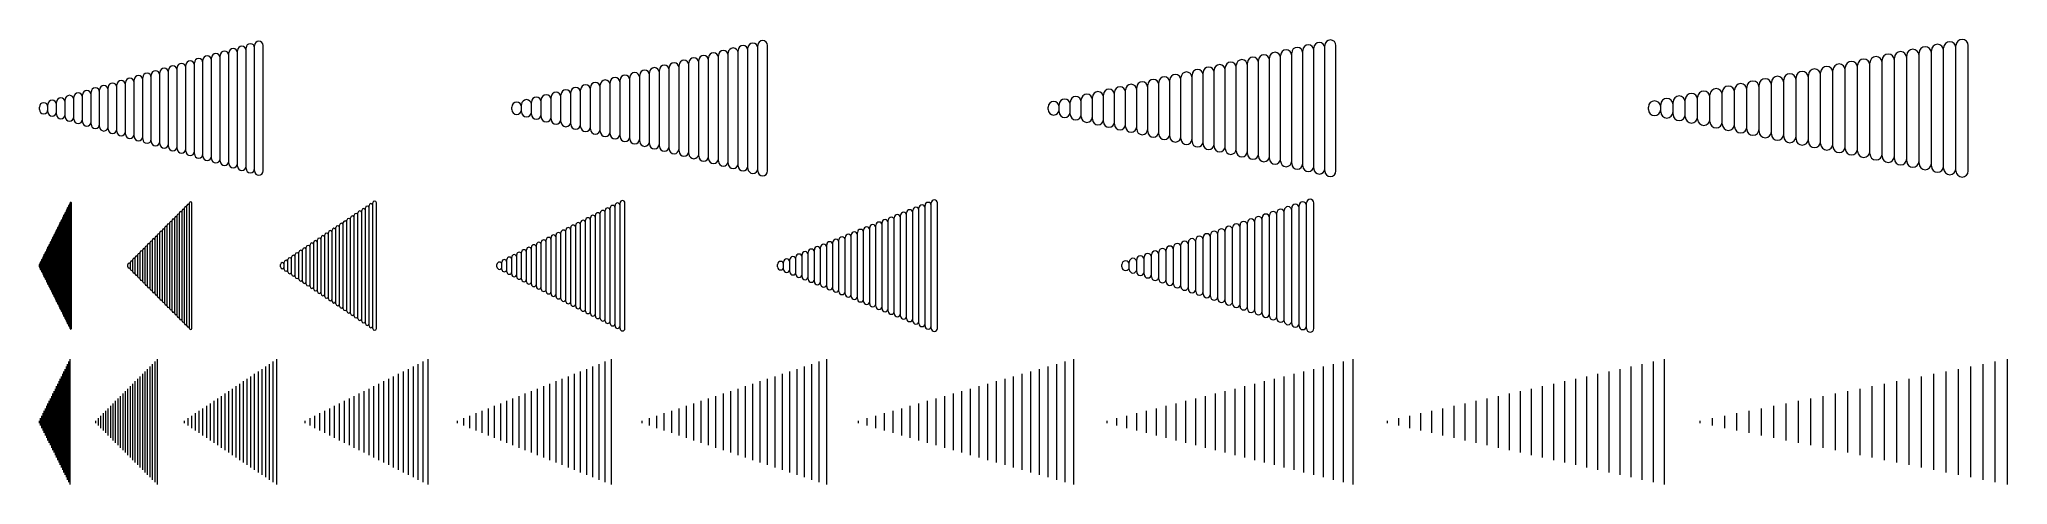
# Model space of a CAD drawing. Header units: metres. Extents: x 0 to 800, y 0 to 181.
import ezdxf

# ---------------------------------------------------------------- set-up
doc = ezdxf.new("R2010")
doc.units = ezdxf.units.M
doc.layers.add('TOP', color=1, linetype='Continuous', lineweight=0)

msp = doc.modelspace()

# ---------------------------------------------------------------- linework, layer by layer
at = {"layer": 'TOP'}
for p, q in [((80.5, 129.5), (80.5, 176.5)), ((84, 128.5), (84, 177.5)), ((84, 129.5), (84, 176.5)), ((87.5, 127.5), (87.5, 178.5)), ((87.5, 128.5), (87.5, 177.5)), ((91, 127.5), (91, 178.5)), ((284, 129.5), (284, 176.5)), ((288, 128.5), (288, 177.5)), ((288, 129.5), (288, 176.5)), ((292, 127.5), (292, 178.5)), ((292, 128.5), (292, 177.5)), ((296, 127.5), (296, 178.5)), ((513.5, 129.5), (513.5, 176.5)), ((518, 128.5), (518, 177.5)), ((518, 129.5), (518, 176.5)), ((522.5, 127.5), (522.5, 178.5)), ((522.5, 128.5), (522.5, 177.5)), ((527, 127.5), (527, 178.5)), ((769, 129.5), (769, 176.5)), ((774, 128.5), (774, 177.5)), ((774, 129.5), (774, 176.5)), ((779, 127.5), (779, 178.5)), ((779, 128.5), (779, 177.5)), ((784, 127.5), (784, 178.5)), ((52.5, 137.5), (52.5, 168.5)), ((56, 136.5), (56, 169.5)), ((56, 137.5), (56, 168.5)), ((59.5, 135.5), (59.5, 170.5)), ((59.5, 136.5), (59.5, 169.5)), ((63, 134.5), (63, 171.5)), ((63, 135.5), (63, 170.5)), ((66.5, 133.5), (66.5, 172.5)), ((66.5, 134.5), (66.5, 171.5)), ((70, 132.5), (70, 173.5)), ((70, 133.5), (70, 172.5)), ((73.5, 131.5), (73.5, 174.5)), ((73.5, 132.5), (73.5, 173.5)), ((77, 130.5), (77, 175.5)), ((77, 131.5), (77, 174.5)), ((80.5, 130.5), (80.5, 175.5)), ((252, 137.5), (252, 168.5)), ((256, 136.5), (256, 169.5)), ((256, 137.5), (256, 168.5)), ((260, 135.5), (260, 170.5)), ((260, 136.5), (260, 169.5)), ((264, 134.5), (264, 171.5)), ((264, 135.5), (264, 170.5)), ((268, 133.5), (268, 172.5)), ((268, 134.5), (268, 171.5)), ((272, 132.5), (272, 173.5)), ((272, 133.5), (272, 172.5)), ((276, 131.5), (276, 174.5)), ((276, 132.5), (276, 173.5)), ((280, 130.5), (280, 175.5)), ((280, 131.5), (280, 174.5)), ((284, 130.5), (284, 175.5)), ((477.5, 137.5), (477.5, 168.5)), ((482, 136.5), (482, 169.5)), ((482, 137.5), (482, 168.5)), ((486.5, 135.5), (486.5, 170.5)), ((486.5, 136.5), (486.5, 169.5)), ((491, 134.5), (491, 171.5)), ((491, 135.5), (491, 170.5)), ((495.5, 133.5), (495.5, 172.5)), ((495.5, 134.5), (495.5, 171.5)), ((500, 132.5), (500, 173.5)), ((500, 133.5), (500, 172.5)), ((504.5, 131.5), (504.5, 174.5)), ((504.5, 132.5), (504.5, 173.5)), ((509, 130.5), (509, 175.5)), ((509, 131.5), (509, 174.5)), ((513.5, 130.5), (513.5, 175.5)), ((729, 137.5), (729, 168.5)), ((734, 136.5), (734, 169.5)), ((734, 137.5), (734, 168.5)), ((739, 135.5), (739, 170.5)), ((739, 136.5), (739, 169.5)), ((744, 134.5), (744, 171.5)), ((744, 135.5), (744, 170.5)), ((749, 133.5), (749, 172.5)), ((749, 134.5), (749, 171.5)), ((754, 132.5), (754, 173.5)), ((754, 133.5), (754, 172.5)), ((759, 131.5), (759, 174.5)), ((759, 132.5), (759, 173.5)), ((764, 130.5), (764, 175.5)), ((764, 131.5), (764, 174.5)), ((769, 130.5), (769, 175.5)), ((24.5, 145.5), (24.5, 160.5)), ((28, 144.5), (28, 161.5)), ((28, 145.5), (28, 160.5)), ((31.5, 143.5), (31.5, 162.5)), ((31.5, 144.5), (31.5, 161.5)), ((35, 142.5), (35, 163.5)), ((35, 143.5), (35, 162.5)), ((38.5, 141.5), (38.5, 164.5)), ((38.5, 142.5), (38.5, 163.5)), ((42, 140.5), (42, 165.5)), ((42, 141.5), (42, 164.5)), ((45.5, 139.5), (45.5, 166.5)), ((45.5, 140.5), (45.5, 165.5)), ((49, 138.5), (49, 167.5)), ((49, 139.5), (49, 166.5)), ((52.5, 138.5), (52.5, 167.5)), ((220, 145.5), (220, 160.5)), ((224, 144.5), (224, 161.5)), ((224, 145.5), (224, 160.5)), ((228, 143.5), (228, 162.5)), ((228, 144.5), (228, 161.5)), ((232, 142.5), (232, 163.5)), ((232, 143.5), (232, 162.5)), ((236, 141.5), (236, 164.5)), ((236, 142.5), (236, 163.5)), ((240, 140.5), (240, 165.5)), ((240, 141.5), (240, 164.5)), ((244, 139.5), (244, 166.5)), ((244, 140.5), (244, 165.5)), ((248, 138.5), (248, 167.5)), ((248, 139.5), (248, 166.5)), ((252, 138.5), (252, 167.5)), ((441.5, 145.5), (441.5, 160.5)), ((446, 144.5), (446, 161.5)), ((446, 145.5), (446, 160.5)), ((450.5, 143.5), (450.5, 162.5)), ((450.5, 144.5), (450.5, 161.5)), ((455, 142.5), (455, 163.5)), ((455, 143.5), (455, 162.5)), ((459.5, 141.5), (459.5, 164.5)), ((459.5, 142.5), (459.5, 163.5)), ((464, 140.5), (464, 165.5)), ((464, 141.5), (464, 164.5)), ((468.5, 139.5), (468.5, 166.5)), ((468.5, 140.5), (468.5, 165.5)), ((473, 138.5), (473, 167.5)), ((473, 139.5), (473, 166.5)), ((477.5, 138.5), (477.5, 167.5)), ((689, 145.5), (689, 160.5)), ((694, 144.5), (694, 161.5)), ((694, 145.5), (694, 160.5)), ((699, 143.5), (699, 162.5)), ((699, 144.5), (699, 161.5)), ((704, 142.5), (704, 163.5)), ((704, 143.5), (704, 162.5)), ((709, 141.5), (709, 164.5)), ((709, 142.5), (709, 163.5)), ((714, 140.5), (714, 165.5)), ((714, 141.5), (714, 164.5)), ((719, 139.5), (719, 166.5)), ((719, 140.5), (719, 165.5)), ((724, 138.5), (724, 167.5)), ((724, 139.5), (724, 166.5)), ((729, 138.5), (729, 167.5)), ((0, 152.5), (0, 153.5)), ((3.5, 151.5), (3.5, 154.5)), ((3.5, 152.5), (3.5, 153.5)), ((7, 150.5), (7, 155.5)), ((7, 151.5), (7, 154.5)), ((10.5, 149.5), (10.5, 156.5)), ((10.5, 150.5), (10.5, 155.5)), ((14, 148.5), (14, 157.5)), ((14, 149.5), (14, 156.5)), ((17.5, 147.5), (17.5, 158.5)), ((17.5, 148.5), (17.5, 157.5)), ((21, 146.5), (21, 159.5)), ((21, 147.5), (21, 158.5)), ((24.5, 146.5), (24.5, 159.5)), ((192, 152.5), (192, 153.5)), ((196, 151.5), (196, 154.5)), ((196, 152.5), (196, 153.5)), ((200, 150.5), (200, 155.5)), ((200, 151.5), (200, 154.5)), ((204, 149.5), (204, 156.5)), ((204, 150.5), (204, 155.5)), ((208, 148.5), (208, 157.5)), ((208, 149.5), (208, 156.5)), ((212, 147.5), (212, 158.5)), ((212, 148.5), (212, 157.5)), ((216, 146.5), (216, 159.5)), ((216, 147.5), (216, 158.5)), ((220, 146.5), (220, 159.5)), ((410, 152.5), (410, 153.5)), ((414.5, 151.5), (414.5, 154.5)), ((414.5, 152.5), (414.5, 153.5)), ((419, 150.5), (419, 155.5)), ((419, 151.5), (419, 154.5)), ((423.5, 149.5), (423.5, 156.5)), ((423.5, 150.5), (423.5, 155.5)), ((428, 148.5), (428, 157.5)), ((428, 149.5), (428, 156.5)), ((432.5, 147.5), (432.5, 158.5)), ((432.5, 148.5), (432.5, 157.5)), ((437, 146.5), (437, 159.5)), ((437, 147.5), (437, 158.5)), ((441.5, 146.5), (441.5, 159.5)), ((654, 152.5), (654, 153.5)), ((659, 151.5), (659, 154.5)), ((659, 152.5), (659, 153.5)), ((664, 150.5), (664, 155.5)), ((664, 151.5), (664, 154.5)), ((669, 149.5), (669, 156.5)), ((669, 150.5), (669, 155.5)), ((674, 148.5), (674, 157.5)), ((674, 149.5), (674, 156.5)), ((679, 147.5), (679, 158.5)), ((679, 148.5), (679, 157.5)), ((684, 146.5), (684, 159.5)), ((684, 147.5), (684, 158.5)), ((689, 146.5), (689, 159.5)), ((11.5, 65.5), (11.5, 112.5)), ((12, 64.5), (12, 113.5)), ((12, 65.5), (12, 112.5)), ((12.5, 63.5), (12.5, 114.5)), ((12.5, 64.5), (12.5, 113.5)), ((13, 63.5), (13, 114.5)), ((59, 65.5), (59, 112.5)), ((60, 64.5), (60, 113.5)), ((60, 65.5), (60, 112.5)), ((61, 63.5), (61, 114.5)), ((61, 64.5), (61, 113.5)), ((62, 63.5), (62, 114.5)), ((132.5, 65.5), (132.5, 112.5)), ((134, 64.5), (134, 113.5)), ((134, 65.5), (134, 112.5)), ((135.5, 63.5), (135.5, 114.5)), ((135.5, 64.5), (135.5, 113.5)), ((137, 63.5), (137, 114.5)), ((232, 65.5), (232, 112.5)), ((234, 64.5), (234, 113.5)), ((234, 65.5), (234, 112.5)), ((236, 63.5), (236, 114.5)), ((236, 64.5), (236, 113.5)), ((238, 63.5), (238, 114.5)), ((357.5, 65.5), (357.5, 112.5)), ((360, 64.5), (360, 113.5)), ((360, 65.5), (360, 112.5)), ((362.5, 63.5), (362.5, 114.5)), ((362.5, 64.5), (362.5, 113.5)), ((365, 63.5), (365, 114.5)), ((509, 65.5), (509, 112.5)), ((512, 64.5), (512, 113.5)), ((512, 65.5), (512, 112.5)), ((515, 63.5), (515, 114.5)), ((515, 64.5), (515, 113.5)), ((518, 63.5), (518, 114.5)), ((7.5, 73.5), (7.5, 104.5)), ((8, 72.5), (8, 105.5)), ((8, 73.5), (8, 104.5)), ((8.5, 71.5), (8.5, 106.5)), ((8.5, 72.5), (8.5, 105.5)), ((9, 70.5), (9, 107.5)), ((9, 71.5), (9, 106.5)), ((9.5, 69.5), (9.5, 108.5)), ((9.5, 70.5), (9.5, 107.5)), ((10, 68.5), (10, 109.5)), ((10, 69.5), (10, 108.5)), ((10.5, 67.5), (10.5, 110.5)), ((10.5, 68.5), (10.5, 109.5)), ((11, 66.5), (11, 111.5)), ((11, 67.5), (11, 110.5)), ((11.5, 66.5), (11.5, 111.5)), ((51, 73.5), (51, 104.5)), ((52, 72.5), (52, 105.5)), ((52, 73.5), (52, 104.5)), ((53, 71.5), (53, 106.5)), ((53, 72.5), (53, 105.5)), ((54, 70.5), (54, 107.5)), ((54, 71.5), (54, 106.5)), ((55, 69.5), (55, 108.5)), ((55, 70.5), (55, 107.5)), ((56, 68.5), (56, 109.5)), ((56, 69.5), (56, 108.5)), ((57, 67.5), (57, 110.5)), ((57, 68.5), (57, 109.5)), ((58, 66.5), (58, 111.5)), ((58, 67.5), (58, 110.5)), ((59, 66.5), (59, 111.5)), ((120.5, 73.5), (120.5, 104.5)), ((122, 72.5), (122, 105.5)), ((122, 73.5), (122, 104.5)), ((123.5, 71.5), (123.5, 106.5)), ((123.5, 72.5), (123.5, 105.5)), ((125, 70.5), (125, 107.5)), ((125, 71.5), (125, 106.5)), ((126.5, 69.5), (126.5, 108.5)), ((126.5, 70.5), (126.5, 107.5)), ((128, 68.5), (128, 109.5)), ((128, 69.5), (128, 108.5)), ((129.5, 67.5), (129.5, 110.5)), ((129.5, 68.5), (129.5, 109.5)), ((131, 66.5), (131, 111.5)), ((131, 67.5), (131, 110.5)), ((132.5, 66.5), (132.5, 111.5)), ((216, 73.5), (216, 104.5)), ((218, 72.5), (218, 105.5)), ((218, 73.5), (218, 104.5)), ((220, 71.5), (220, 106.5)), ((220, 72.5), (220, 105.5)), ((222, 70.5), (222, 107.5)), ((222, 71.5), (222, 106.5)), ((224, 69.5), (224, 108.5)), ((224, 70.5), (224, 107.5)), ((226, 68.5), (226, 109.5)), ((226, 69.5), (226, 108.5)), ((228, 67.5), (228, 110.5)), ((228, 68.5), (228, 109.5)), ((230, 66.5), (230, 111.5)), ((230, 67.5), (230, 110.5)), ((232, 66.5), (232, 111.5)), ((337.5, 73.5), (337.5, 104.5)), ((340, 72.5), (340, 105.5)), ((340, 73.5), (340, 104.5)), ((342.5, 71.5), (342.5, 106.5)), ((342.5, 72.5), (342.5, 105.5)), ((345, 70.5), (345, 107.5)), ((345, 71.5), (345, 106.5)), ((347.5, 69.5), (347.5, 108.5)), ((347.5, 70.5), (347.5, 107.5)), ((350, 68.5), (350, 109.5)), ((350, 69.5), (350, 108.5)), ((352.5, 67.5), (352.5, 110.5)), ((352.5, 68.5), (352.5, 109.5)), ((355, 66.5), (355, 111.5)), ((355, 67.5), (355, 110.5)), ((357.5, 66.5), (357.5, 111.5)), ((485, 73.5), (485, 104.5)), ((488, 72.5), (488, 105.5)), ((488, 73.5), (488, 104.5)), ((491, 71.5), (491, 106.5)), ((491, 72.5), (491, 105.5)), ((494, 70.5), (494, 107.5)), ((494, 71.5), (494, 106.5)), ((497, 69.5), (497, 108.5)), ((497, 70.5), (497, 107.5)), ((500, 68.5), (500, 109.5)), ((500, 69.5), (500, 108.5)), ((503, 67.5), (503, 110.5)), ((503, 68.5), (503, 109.5)), ((506, 66.5), (506, 111.5)), ((506, 67.5), (506, 110.5)), ((509, 66.5), (509, 111.5)), ((3.5, 81.5), (3.5, 96.5)), ((4, 80.5), (4, 97.5)), ((4, 81.5), (4, 96.5)), ((4.5, 79.5), (4.5, 98.5)), ((4.5, 80.5), (4.5, 97.5)), ((5, 78.5), (5, 99.5)), ((5, 79.5), (5, 98.5)), ((5.5, 77.5), (5.5, 100.5)), ((5.5, 78.5), (5.5, 99.5)), ((6, 76.5), (6, 101.5)), ((6, 77.5), (6, 100.5)), ((6.5, 75.5), (6.5, 102.5)), ((6.5, 76.5), (6.5, 101.5)), ((7, 74.5), (7, 103.5)), ((7, 75.5), (7, 102.5)), ((7.5, 74.5), (7.5, 103.5)), ((43, 81.5), (43, 96.5)), ((44, 80.5), (44, 97.5)), ((44, 81.5), (44, 96.5)), ((45, 79.5), (45, 98.5)), ((45, 80.5), (45, 97.5)), ((46, 78.5), (46, 99.5)), ((46, 79.5), (46, 98.5)), ((47, 77.5), (47, 100.5)), ((47, 78.5), (47, 99.5)), ((48, 76.5), (48, 101.5)), ((48, 77.5), (48, 100.5)), ((49, 75.5), (49, 102.5)), ((49, 76.5), (49, 101.5)), ((50, 74.5), (50, 103.5)), ((50, 75.5), (50, 102.5)), ((51, 74.5), (51, 103.5)), ((108.5, 81.5), (108.5, 96.5)), ((110, 80.5), (110, 97.5)), ((110, 81.5), (110, 96.5)), ((111.5, 79.5), (111.5, 98.5)), ((111.5, 80.5), (111.5, 97.5)), ((113, 78.5), (113, 99.5)), ((113, 79.5), (113, 98.5)), ((114.5, 77.5), (114.5, 100.5)), ((114.5, 78.5), (114.5, 99.5)), ((116, 76.5), (116, 101.5)), ((116, 77.5), (116, 100.5)), ((117.5, 75.5), (117.5, 102.5)), ((117.5, 76.5), (117.5, 101.5)), ((119, 74.5), (119, 103.5)), ((119, 75.5), (119, 102.5)), ((120.5, 74.5), (120.5, 103.5)), ((200, 81.5), (200, 96.5)), ((202, 80.5), (202, 97.5)), ((202, 81.5), (202, 96.5)), ((204, 79.5), (204, 98.5)), ((204, 80.5), (204, 97.5)), ((206, 78.5), (206, 99.5)), ((206, 79.5), (206, 98.5)), ((208, 77.5), (208, 100.5)), ((208, 78.5), (208, 99.5)), ((210, 76.5), (210, 101.5)), ((210, 77.5), (210, 100.5)), ((212, 75.5), (212, 102.5)), ((212, 76.5), (212, 101.5)), ((214, 74.5), (214, 103.5)), ((214, 75.5), (214, 102.5)), ((216, 74.5), (216, 103.5)), ((317.5, 81.5), (317.5, 96.5)), ((320, 80.5), (320, 97.5)), ((320, 81.5), (320, 96.5)), ((322.5, 79.5), (322.5, 98.5)), ((322.5, 80.5), (322.5, 97.5)), ((325, 78.5), (325, 99.5)), ((325, 79.5), (325, 98.5)), ((327.5, 77.5), (327.5, 100.5)), ((327.5, 78.5), (327.5, 99.5)), ((330, 76.5), (330, 101.5)), ((330, 77.5), (330, 100.5)), ((332.5, 75.5), (332.5, 102.5)), ((332.5, 76.5), (332.5, 101.5)), ((335, 74.5), (335, 103.5)), ((335, 75.5), (335, 102.5)), ((337.5, 74.5), (337.5, 103.5)), ((461, 81.5), (461, 96.5)), ((464, 80.5), (464, 97.5)), ((464, 81.5), (464, 96.5)), ((467, 79.5), (467, 98.5)), ((467, 80.5), (467, 97.5)), ((470, 78.5), (470, 99.5)), ((470, 79.5), (470, 98.5)), ((473, 77.5), (473, 100.5)), ((473, 78.5), (473, 99.5)), ((476, 76.5), (476, 101.5)), ((476, 77.5), (476, 100.5)), ((479, 75.5), (479, 102.5)), ((479, 76.5), (479, 101.5)), ((482, 74.5), (482, 103.5)), ((482, 75.5), (482, 102.5)), ((485, 74.5), (485, 103.5)), ((0, 88.5), (0, 89.5)), ((0.5, 87.5), (0.5, 90.5)), ((0.5, 88.5), (0.5, 89.5)), ((1, 86.5), (1, 91.5)), ((1, 87.5), (1, 90.5)), ((1.5, 85.5), (1.5, 92.5)), ((1.5, 86.5), (1.5, 91.5)), ((2, 84.5), (2, 93.5)), ((2, 85.5), (2, 92.5)), ((2.5, 83.5), (2.5, 94.5)), ((2.5, 84.5), (2.5, 93.5)), ((3, 82.5), (3, 95.5)), ((3, 83.5), (3, 94.5)), ((3.5, 82.5), (3.5, 95.5)), ((36, 88.5), (36, 89.5)), ((37, 87.5), (37, 90.5)), ((37, 88.5), (37, 89.5)), ((38, 86.5), (38, 91.5)), ((38, 87.5), (38, 90.5)), ((39, 85.5), (39, 92.5)), ((39, 86.5), (39, 91.5)), ((40, 84.5), (40, 93.5)), ((40, 85.5), (40, 92.5)), ((41, 83.5), (41, 94.5)), ((41, 84.5), (41, 93.5)), ((42, 82.5), (42, 95.5)), ((42, 83.5), (42, 94.5)), ((43, 82.5), (43, 95.5)), ((98, 88.5), (98, 89.5)), ((99.5, 87.5), (99.5, 90.5)), ((99.5, 88.5), (99.5, 89.5)), ((101, 86.5), (101, 91.5)), ((101, 87.5), (101, 90.5)), ((102.5, 85.5), (102.5, 92.5)), ((102.5, 86.5), (102.5, 91.5)), ((104, 84.5), (104, 93.5)), ((104, 85.5), (104, 92.5)), ((105.5, 83.5), (105.5, 94.5)), ((105.5, 84.5), (105.5, 93.5)), ((107, 82.5), (107, 95.5)), ((107, 83.5), (107, 94.5)), ((108.5, 82.5), (108.5, 95.5)), ((186, 88.5), (186, 89.5)), ((188, 87.5), (188, 90.5)), ((188, 88.5), (188, 89.5)), ((190, 86.5), (190, 91.5)), ((190, 87.5), (190, 90.5)), ((192, 85.5), (192, 92.5)), ((192, 86.5), (192, 91.5)), ((194, 84.5), (194, 93.5)), ((194, 85.5), (194, 92.5)), ((196, 83.5), (196, 94.5)), ((196, 84.5), (196, 93.5)), ((198, 82.5), (198, 95.5)), ((198, 83.5), (198, 94.5)), ((200, 82.5), (200, 95.5)), ((300, 88.5), (300, 89.5)), ((302.5, 87.5), (302.5, 90.5)), ((302.5, 88.5), (302.5, 89.5)), ((305, 86.5), (305, 91.5)), ((305, 87.5), (305, 90.5)), ((307.5, 85.5), (307.5, 92.5)), ((307.5, 86.5), (307.5, 91.5)), ((310, 84.5), (310, 93.5)), ((310, 85.5), (310, 92.5)), ((312.5, 83.5), (312.5, 94.5)), ((312.5, 84.5), (312.5, 93.5)), ((315, 82.5), (315, 95.5)), ((315, 83.5), (315, 94.5)), ((317.5, 82.5), (317.5, 95.5)), ((440, 88.5), (440, 89.5)), ((443, 87.5), (443, 90.5)), ((443, 88.5), (443, 89.5)), ((446, 86.5), (446, 91.5)), ((446, 87.5), (446, 90.5)), ((449, 85.5), (449, 92.5)), ((449, 86.5), (449, 91.5)), ((452, 84.5), (452, 93.5)), ((452, 85.5), (452, 92.5)), ((455, 83.5), (455, 94.5)), ((455, 84.5), (455, 93.5)), ((458, 82.5), (458, 95.5)), ((458, 83.5), (458, 94.5)), ((461, 82.5), (461, 95.5)), ((11, 3), (11, 48)), ((11.5, 2), (11.5, 49)), ((12, 1), (12, 50)), ((12.5, 0), (12.5, 51)), ((45, 3), (45, 48)), ((46, 2), (46, 49)), ((47, 1), (47, 50)), ((48, 0), (48, 51)), ((92, 3), (92, 48)), ((93.5, 2), (93.5, 49)), ((95, 1), (95, 50)), ((96.5, 0), (96.5, 51)), ((152, 3), (152, 48)), ((154, 2), (154, 49)), ((156, 1), (156, 50)), ((158, 0), (158, 51)), ((225, 3), (225, 48)), ((227.5, 2), (227.5, 49)), ((230, 1), (230, 50)), ((232.5, 0), (232.5, 51)), ((311, 3), (311, 48)), ((314, 2), (314, 49)), ((317, 1), (317, 50)), ((320, 0), (320, 51)), ((410, 3), (410, 48)), ((413.5, 2), (413.5, 49)), ((417, 1), (417, 50)), ((420.5, 0), (420.5, 51)), ((522, 3), (522, 48)), ((526, 2), (526, 49)), ((530, 1), (530, 50)), ((534, 0), (534, 51)), ((647, 3), (647, 48)), ((651.5, 2), (651.5, 49)), ((656, 1), (656, 50)), ((660.5, 0), (660.5, 51)), ((785, 3), (785, 48)), ((790, 2), (790, 49)), ((795, 1), (795, 50)), ((800, 0), (800, 51)), ((7, 11), (7, 40)), ((7.5, 10), (7.5, 41)), ((8, 9), (8, 42)), ((8.5, 8), (8.5, 43)), ((9, 7), (9, 44)), ((9.5, 6), (9.5, 45)), ((10, 5), (10, 46)), ((10.5, 4), (10.5, 47)), ((37, 11), (37, 40)), ((38, 10), (38, 41)), ((39, 9), (39, 42)), ((40, 8), (40, 43)), ((41, 7), (41, 44)), ((42, 6), (42, 45)), ((43, 5), (43, 46)), ((44, 4), (44, 47)), ((80, 11), (80, 40)), ((81.5, 10), (81.5, 41)), ((83, 9), (83, 42)), ((84.5, 8), (84.5, 43)), ((86, 7), (86, 44)), ((87.5, 6), (87.5, 45)), ((89, 5), (89, 46)), ((90.5, 4), (90.5, 47)), ((136, 11), (136, 40)), ((138, 10), (138, 41)), ((140, 9), (140, 42)), ((142, 8), (142, 43)), ((144, 7), (144, 44)), ((146, 6), (146, 45)), ((148, 5), (148, 46)), ((150, 4), (150, 47)), ((205, 11), (205, 40)), ((207.5, 10), (207.5, 41)), ((210, 9), (210, 42)), ((212.5, 8), (212.5, 43)), ((215, 7), (215, 44)), ((217.5, 6), (217.5, 45)), ((220, 5), (220, 46)), ((222.5, 4), (222.5, 47)), ((287, 11), (287, 40)), ((290, 10), (290, 41)), ((293, 9), (293, 42)), ((296, 8), (296, 43)), ((299, 7), (299, 44)), ((302, 6), (302, 45)), ((305, 5), (305, 46)), ((308, 4), (308, 47)), ((382, 11), (382, 40)), ((385.5, 10), (385.5, 41)), ((389, 9), (389, 42)), ((392.5, 8), (392.5, 43)), ((396, 7), (396, 44)), ((399.5, 6), (399.5, 45)), ((403, 5), (403, 46)), ((406.5, 4), (406.5, 47)), ((490, 11), (490, 40)), ((494, 10), (494, 41)), ((498, 9), (498, 42)), ((502, 8), (502, 43)), ((506, 7), (506, 44)), ((510, 6), (510, 45)), ((514, 5), (514, 46)), ((518, 4), (518, 47)), ((611, 11), (611, 40)), ((615.5, 10), (615.5, 41)), ((620, 9), (620, 42)), ((624.5, 8), (624.5, 43)), ((629, 7), (629, 44)), ((633.5, 6), (633.5, 45)), ((638, 5), (638, 46)), ((642.5, 4), (642.5, 47)), ((745, 11), (745, 40)), ((750, 10), (750, 41)), ((755, 9), (755, 42)), ((760, 8), (760, 43)), ((765, 7), (765, 44)), ((770, 6), (770, 45)), ((775, 5), (775, 46)), ((780, 4), (780, 47)), ((3, 19), (3, 32)), ((3.5, 18), (3.5, 33)), ((4, 17), (4, 34)), ((4.5, 16), (4.5, 35)), ((5, 15), (5, 36)), ((5.5, 14), (5.5, 37)), ((6, 13), (6, 38)), ((6.5, 12), (6.5, 39)), ((29, 19), (29, 32)), ((30, 18), (30, 33)), ((31, 17), (31, 34)), ((32, 16), (32, 35)), ((33, 15), (33, 36)), ((34, 14), (34, 37)), ((35, 13), (35, 38)), ((36, 12), (36, 39)), ((68, 19), (68, 32)), ((69.5, 18), (69.5, 33)), ((71, 17), (71, 34)), ((72.5, 16), (72.5, 35)), ((74, 15), (74, 36)), ((75.5, 14), (75.5, 37)), ((77, 13), (77, 38)), ((78.5, 12), (78.5, 39)), ((120, 19), (120, 32)), ((122, 18), (122, 33)), ((124, 17), (124, 34)), ((126, 16), (126, 35)), ((128, 15), (128, 36)), ((130, 14), (130, 37)), ((132, 13), (132, 38)), ((134, 12), (134, 39)), ((185, 19), (185, 32)), ((187.5, 18), (187.5, 33)), ((190, 17), (190, 34)), ((192.5, 16), (192.5, 35)), ((195, 15), (195, 36)), ((197.5, 14), (197.5, 37)), ((200, 13), (200, 38)), ((202.5, 12), (202.5, 39)), ((263, 19), (263, 32)), ((266, 18), (266, 33)), ((269, 17), (269, 34)), ((272, 16), (272, 35)), ((275, 15), (275, 36)), ((278, 14), (278, 37)), ((281, 13), (281, 38)), ((284, 12), (284, 39)), ((354, 19), (354, 32)), ((357.5, 18), (357.5, 33)), ((361, 17), (361, 34)), ((364.5, 16), (364.5, 35)), ((368, 15), (368, 36)), ((371.5, 14), (371.5, 37)), ((375, 13), (375, 38)), ((378.5, 12), (378.5, 39)), ((458, 19), (458, 32)), ((462, 18), (462, 33)), ((466, 17), (466, 34)), ((470, 16), (470, 35)), ((474, 15), (474, 36)), ((478, 14), (478, 37)), ((482, 13), (482, 38)), ((486, 12), (486, 39)), ((575, 19), (575, 32)), ((579.5, 18), (579.5, 33)), ((584, 17), (584, 34)), ((588.5, 16), (588.5, 35)), ((593, 15), (593, 36)), ((597.5, 14), (597.5, 37)), ((602, 13), (602, 38)), ((606.5, 12), (606.5, 39)), ((705, 19), (705, 32)), ((710, 18), (710, 33)), ((715, 17), (715, 34)), ((720, 16), (720, 35)), ((725, 15), (725, 36)), ((730, 14), (730, 37)), ((735, 13), (735, 38)), ((740, 12), (740, 39)), ((0, 25), (0, 26)), ((0.5, 24), (0.5, 27)), ((1, 23), (1, 28)), ((1.5, 22), (1.5, 29)), ((2, 21), (2, 30)), ((2.5, 20), (2.5, 31)), ((23, 25), (23, 26)), ((24, 24), (24, 27)), ((25, 23), (25, 28)), ((26, 22), (26, 29)), ((27, 21), (27, 30)), ((28, 20), (28, 31)), ((59, 25), (59, 26)), ((60.5, 24), (60.5, 27)), ((62, 23), (62, 28)), ((63.5, 22), (63.5, 29)), ((65, 21), (65, 30)), ((66.5, 20), (66.5, 31)), ((108, 25), (108, 26)), ((110, 24), (110, 27)), ((112, 23), (112, 28)), ((114, 22), (114, 29)), ((116, 21), (116, 30)), ((118, 20), (118, 31)), ((170, 25), (170, 26)), ((172.5, 24), (172.5, 27)), ((175, 23), (175, 28)), ((177.5, 22), (177.5, 29)), ((180, 21), (180, 30)), ((182.5, 20), (182.5, 31)), ((245, 25), (245, 26)), ((248, 24), (248, 27)), ((251, 23), (251, 28)), ((254, 22), (254, 29)), ((257, 21), (257, 30)), ((260, 20), (260, 31)), ((333, 25), (333, 26)), ((336.5, 24), (336.5, 27)), ((340, 23), (340, 28)), ((343.5, 22), (343.5, 29)), ((347, 21), (347, 30)), ((350.5, 20), (350.5, 31)), ((434, 25), (434, 26)), ((438, 24), (438, 27)), ((442, 23), (442, 28)), ((446, 22), (446, 29)), ((450, 21), (450, 30)), ((454, 20), (454, 31)), ((548, 25), (548, 26)), ((552.5, 24), (552.5, 27)), ((557, 23), (557, 28)), ((561.5, 22), (561.5, 29)), ((566, 21), (566, 30)), ((570.5, 20), (570.5, 31)), ((675, 25), (675, 26)), ((680, 24), (680, 27)), ((685, 23), (685, 28)), ((690, 22), (690, 29)), ((695, 21), (695, 30)), ((700, 20), (700, 31))]:
    msp.add_line(p, q, dxfattribs=at)
for centre, radius, start, end in [((75.25, 174.5), 1.75, 0, 180), ((78.75, 175.5), 1.75, 0, 180), ((82.25, 176.5), 1.75, 0, 180), ((85.75, 177.5), 1.75, 0, 180), ((89.25, 178.5), 1.75, 0, 180), ((278, 174.5), 2, 0, 180), ((282, 175.5), 2, 0, 180), ((286, 176.5), 2, 0, 180), ((290, 177.5), 2, 0, 180), ((294, 178.5), 2, 0, 180), ((506.75, 174.5), 2.25, 0, 180), ((511.25, 175.5), 2.25, 0, 180), ((515.75, 176.5), 2.25, 0, 180), ((520.25, 177.5), 2.25, 0, 180), ((524.75, 178.5), 2.25, 0, 180), ((756.5, 173.5), 2.5, 0, 180), ((761.5, 174.5), 2.5, 0, 180), ((766.5, 175.5), 2.5, 0, 180), ((771.5, 176.5), 2.5, 0, 180), ((776.5, 177.5), 2.5, 0, 180), ((781.5, 178.5), 2.5, 0, 180), ((47.25, 166.5), 1.75, 0, 180), ((50.75, 167.5), 1.75, 0, 180), ((54.25, 168.5), 1.75, 0, 180), ((57.75, 169.5), 1.75, 0, 180), ((61.25, 170.5), 1.75, 0, 180), ((64.75, 171.5), 1.75, 0, 180), ((68.25, 172.5), 1.75, 0, 180), ((71.75, 173.5), 1.75, 0, 180), ((246, 166.5), 2, 0, 180), ((250, 167.5), 2, 0, 180), ((254, 168.5), 2, 0, 180), ((258, 169.5), 2, 0, 180), ((262, 170.5), 2, 0, 180), ((266, 171.5), 2, 0, 180), ((270, 172.5), 2, 0, 180), ((274, 173.5), 2, 0, 180), ((470.75, 166.5), 2.25, 0, 180), ((475.25, 167.5), 2.25, 0, 180), ((479.75, 168.5), 2.25, 0, 180), ((484.25, 169.5), 2.25, 0, 180), ((488.75, 170.5), 2.25, 0, 180), ((493.25, 171.5), 2.25, 0, 180), ((497.75, 172.5), 2.25, 0, 180), ((502.25, 173.5), 2.25, 0, 180), ((716.5, 165.5), 2.5, 0, 180), ((721.5, 166.5), 2.5, 0, 180), ((726.5, 167.5), 2.5, 0, 180), ((731.5, 168.5), 2.5, 0, 180), ((736.5, 169.5), 2.5, 0, 180), ((741.5, 170.5), 2.5, 0, 180), ((746.5, 171.5), 2.5, 0, 180), ((751.5, 172.5), 2.5, 0, 180), ((19.25, 158.5), 1.75, 0, 180), ((22.75, 159.5), 1.75, 0, 180), ((26.25, 160.5), 1.75, 0, 180), ((29.75, 161.5), 1.75, 0, 180), ((33.25, 162.5), 1.75, 0, 180), ((36.75, 163.5), 1.75, 0, 180), ((40.25, 164.5), 1.75, 0, 180), ((43.75, 165.5), 1.75, 0, 180), ((214, 158.5), 2, 0, 180), ((218, 159.5), 2, 0, 180), ((222, 160.5), 2, 0, 180), ((226, 161.5), 2, 0, 180), ((230, 162.5), 2, 0, 180), ((234, 163.5), 2, 0, 180), ((238, 164.5), 2, 0, 180), ((242, 165.5), 2, 0, 180), ((434.75, 158.5), 2.25, 0, 180), ((439.25, 159.5), 2.25, 0, 180), ((443.75, 160.5), 2.25, 0, 180), ((448.25, 161.5), 2.25, 0, 180), ((452.75, 162.5), 2.25, 0, 180), ((457.25, 163.5), 2.25, 0, 180), ((461.75, 164.5), 2.25, 0, 180), ((466.25, 165.5), 2.25, 0, 180), ((676.5, 157.5), 2.5, 0, 180), ((681.5, 158.5), 2.5, 0, 180), ((686.5, 159.5), 2.5, 0, 180), ((691.5, 160.5), 2.5, 0, 180), ((696.5, 161.5), 2.5, 0, 180), ((701.5, 162.5), 2.5, 0, 180), ((706.5, 163.5), 2.5, 0, 180), ((711.5, 164.5), 2.5, 0, 180), ((1.75, 153.5), 1.75, 0, 180), ((1.75, 152.5), 1.75, -180, 0), ((5.25, 154.5), 1.75, 0, 180), ((8.75, 155.5), 1.75, 0, 180), ((12.25, 156.5), 1.75, 0, 180), ((15.75, 157.5), 1.75, 0, 180), ((194, 153.5), 2, 0, 180), ((194, 152.5), 2, -180, 0), ((198, 154.5), 2, 0, 180), ((202, 155.5), 2, 0, 180), ((206, 156.5), 2, 0, 180), ((210, 157.5), 2, 0, 180), ((412.25, 153.5), 2.25, 0, 180), ((412.25, 152.5), 2.25, -180, 0), ((416.75, 154.5), 2.25, 0, 180), ((421.25, 155.5), 2.25, 0, 180), ((425.75, 156.5), 2.25, 0, 180), ((430.25, 157.5), 2.25, 0, 180), ((656.5, 153.5), 2.5, 0, 180), ((656.5, 152.5), 2.5, -180, 0), ((661.5, 154.5), 2.5, 0, 180), ((666.5, 155.5), 2.5, 0, 180), ((671.5, 156.5), 2.5, 0, 180), ((5.25, 151.5), 1.75, -180, 0), ((8.75, 150.5), 1.75, -180, 0), ((12.25, 149.5), 1.75, -180, 0), ((15.75, 148.5), 1.75, -180, 0), ((19.25, 147.5), 1.75, -180, 0), ((22.75, 146.5), 1.75, -180, 0), ((26.25, 145.5), 1.75, -180, 0), ((29.75, 144.5), 1.75, -180, 0), ((198, 151.5), 2, -180, 0), ((202, 150.5), 2, -180, 0), ((206, 149.5), 2, -180, 0), ((210, 148.5), 2, -180, 0), ((214, 147.5), 2, -180, 0), ((218, 146.5), 2, -180, 0), ((222, 145.5), 2, -180, 0), ((226, 144.5), 2, -180, 0), ((416.75, 151.5), 2.25, -180, 0), ((421.25, 150.5), 2.25, -180, 0), ((425.75, 149.5), 2.25, -180, 0), ((430.25, 148.5), 2.25, -180, 0), ((434.75, 147.5), 2.25, -180, 0), ((439.25, 146.5), 2.25, -180, 0), ((443.75, 145.5), 2.25, -180, 0), ((448.25, 144.5), 2.25, -180, 0), ((661.5, 151.5), 2.5, -180, 0), ((666.5, 150.5), 2.5, -180, 0), ((671.5, 149.5), 2.5, -180, 0), ((676.5, 148.5), 2.5, -180, 0), ((681.5, 147.5), 2.5, -180, 0), ((686.5, 146.5), 2.5, -180, 0), ((691.5, 145.5), 2.5, -180, 0), ((696.5, 144.5), 2.5, -180, 0), ((33.25, 143.5), 1.75, -180, 0), ((36.75, 142.5), 1.75, -180, 0), ((40.25, 141.5), 1.75, -180, 0), ((43.75, 140.5), 1.75, -180, 0), ((47.25, 139.5), 1.75, -180, 0), ((50.75, 138.5), 1.75, -180, 0), ((54.25, 137.5), 1.75, -180, 0), ((57.75, 136.5), 1.75, -180, 0), ((230, 143.5), 2, -180, 0), ((234, 142.5), 2, -180, 0), ((238, 141.5), 2, -180, 0), ((242, 140.5), 2, -180, 0), ((246, 139.5), 2, -180, 0), ((250, 138.5), 2, -180, 0), ((254, 137.5), 2, -180, 0), ((258, 136.5), 2, -180, 0), ((452.75, 143.5), 2.25, -180, 0), ((457.25, 142.5), 2.25, -180, 0), ((461.75, 141.5), 2.25, -180, 0), ((466.25, 140.5), 2.25, -180, 0), ((470.75, 139.5), 2.25, -180, 0), ((475.25, 138.5), 2.25, -180, 0), ((479.75, 137.5), 2.25, -180, 0), ((484.25, 136.5), 2.25, -180, 0), ((701.5, 143.5), 2.5, -180, 0), ((706.5, 142.5), 2.5, -180, 0), ((711.5, 141.5), 2.5, -180, 0), ((716.5, 140.5), 2.5, -180, 0), ((721.5, 139.5), 2.5, -180, 0), ((726.5, 138.5), 2.5, -180, 0), ((731.5, 137.5), 2.5, -180, 0), ((736.5, 136.5), 2.5, -180, 0), ((61.25, 135.5), 1.75, -180, 0), ((64.75, 134.5), 1.75, -180, 0), ((68.25, 133.5), 1.75, -180, 0), ((71.75, 132.5), 1.75, -180, 0), ((75.25, 131.5), 1.75, -180, 0), ((78.75, 130.5), 1.75, -180, 0), ((82.25, 129.5), 1.75, -180, 0), ((85.75, 128.5), 1.75, -180, 0), ((262, 135.5), 2, -180, 0), ((266, 134.5), 2, -180, 0), ((270, 133.5), 2, -180, 0), ((274, 132.5), 2, -180, 0), ((278, 131.5), 2, -180, 0), ((282, 130.5), 2, -180, 0), ((286, 129.5), 2, -180, 0), ((290, 128.5), 2, -180, 0), ((488.75, 135.5), 2.25, -180, 0), ((493.25, 134.5), 2.25, -180, 0), ((497.75, 133.5), 2.25, -180, 0), ((502.25, 132.5), 2.25, -180, 0), ((506.75, 131.5), 2.25, -180, 0), ((511.25, 130.5), 2.25, -180, 0), ((515.75, 129.5), 2.25, -180, 0), ((520.25, 128.5), 2.25, -180, 0), ((741.5, 135.5), 2.5, -180, 0), ((746.5, 134.5), 2.5, -180, 0), ((751.5, 133.5), 2.5, -180, 0), ((756.5, 132.5), 2.5, -180, 0), ((761.5, 131.5), 2.5, -180, 0), ((766.5, 130.5), 2.5, -180, 0), ((771.5, 129.5), 2.5, -180, 0), ((776.5, 128.5), 2.5, -180, 0), ((89.25, 127.5), 1.75, -180, 0), ((294, 127.5), 2, -180, 0), ((524.75, 127.5), 2.25, -180, 0), ((781.5, 127.5), 2.5, -180, 0), ((11.75, 112.5), 0.25, 0, 180), ((12.25, 113.5), 0.25, 0, 180), ((12.75, 114.5), 0.25, 0, 180), ((58.5, 111.5), 0.5, 0, 180), ((59.5, 112.5), 0.5, 0, 180), ((60.5, 113.5), 0.5, 0, 180), ((61.5, 114.5), 0.5, 0, 180), ((131.75, 111.5), 0.75, 0, 180), ((133.25, 112.5), 0.75, 0, 180), ((134.75, 113.5), 0.75, 0, 180), ((136.25, 114.5), 0.75, 0, 180), ((231, 111.5), 1, 0, 180), ((233, 112.5), 1, 0, 180), ((235, 113.5), 1, 0, 180), ((237, 114.5), 1, 0, 180), ((356.25, 111.5), 1.25, 0, 180), ((358.75, 112.5), 1.25, 0, 180), ((361.25, 113.5), 1.25, 0, 180), ((363.75, 114.5), 1.25, 0, 180), ((504.5, 110.5), 1.5, 0, 180), ((507.5, 111.5), 1.5, 0, 180), ((510.5, 112.5), 1.5, 0, 180), ((513.5, 113.5), 1.5, 0, 180), ((516.5, 114.5), 1.5, 0, 180), ((7.75, 104.5), 0.25, 0, 180), ((8.25, 105.5), 0.25, 0, 180), ((8.75, 106.5), 0.25, 0, 180), ((9.25, 107.5), 0.25, 0, 180), ((9.75, 108.5), 0.25, 0, 180), ((10.25, 109.5), 0.25, 0, 180), ((10.75, 110.5), 0.25, 0, 180), ((11.25, 111.5), 0.25, 0, 180), ((50.5, 103.5), 0.5, 0, 180), ((51.5, 104.5), 0.5, 0, 180), ((52.5, 105.5), 0.5, 0, 180), ((53.5, 106.5), 0.5, 0, 180), ((54.5, 107.5), 0.5, 0, 180), ((55.5, 108.5), 0.5, 0, 180), ((56.5, 109.5), 0.5, 0, 180), ((57.5, 110.5), 0.5, 0, 180), ((119.75, 103.5), 0.75, 0, 180), ((121.25, 104.5), 0.75, 0, 180), ((122.75, 105.5), 0.75, 0, 180), ((124.25, 106.5), 0.75, 0, 180), ((125.75, 107.5), 0.75, 0, 180), ((127.25, 108.5), 0.75, 0, 180), ((128.75, 109.5), 0.75, 0, 180), ((130.25, 110.5), 0.75, 0, 180), ((215, 103.5), 1, 0, 180), ((217, 104.5), 1, 0, 180), ((219, 105.5), 1, 0, 180), ((221, 106.5), 1, 0, 180), ((223, 107.5), 1, 0, 180), ((225, 108.5), 1, 0, 180), ((227, 109.5), 1, 0, 180), ((229, 110.5), 1, 0, 180), ((336.25, 103.5), 1.25, 0, 180), ((338.75, 104.5), 1.25, 0, 180), ((341.25, 105.5), 1.25, 0, 180), ((343.75, 106.5), 1.25, 0, 180), ((346.25, 107.5), 1.25, 0, 180), ((348.75, 108.5), 1.25, 0, 180), ((351.25, 109.5), 1.25, 0, 180), ((353.75, 110.5), 1.25, 0, 180), ((480.5, 102.5), 1.5, 0, 180), ((483.5, 103.5), 1.5, 0, 180), ((486.5, 104.5), 1.5, 0, 180), ((489.5, 105.5), 1.5, 0, 180), ((492.5, 106.5), 1.5, 0, 180), ((495.5, 107.5), 1.5, 0, 180), ((498.5, 108.5), 1.5, 0, 180), ((501.5, 109.5), 1.5, 0, 180), ((3.75, 96.5), 0.25, 0, 180), ((4.25, 97.5), 0.25, 0, 180), ((4.75, 98.5), 0.25, 0, 180), ((5.25, 99.5), 0.25, 0, 180), ((5.75, 100.5), 0.25, 0, 180), ((6.25, 101.5), 0.25, 0, 180), ((6.75, 102.5), 0.25, 0, 180), ((7.25, 103.5), 0.25, 0, 180), ((42.5, 95.5), 0.5, 0, 180), ((43.5, 96.5), 0.5, 0, 180), ((44.5, 97.5), 0.5, 0, 180), ((45.5, 98.5), 0.5, 0, 180), ((46.5, 99.5), 0.5, 0, 180), ((47.5, 100.5), 0.5, 0, 180), ((48.5, 101.5), 0.5, 0, 180), ((49.5, 102.5), 0.5, 0, 180), ((107.75, 95.5), 0.75, 0, 180), ((109.25, 96.5), 0.75, 0, 180), ((110.75, 97.5), 0.75, 0, 180), ((112.25, 98.5), 0.75, 0, 180), ((113.75, 99.5), 0.75, 0, 180), ((115.25, 100.5), 0.75, 0, 180), ((116.75, 101.5), 0.75, 0, 180), ((118.25, 102.5), 0.75, 0, 180), ((199, 95.5), 1, 0, 180), ((201, 96.5), 1, 0, 180), ((203, 97.5), 1, 0, 180), ((205, 98.5), 1, 0, 180), ((207, 99.5), 1, 0, 180), ((209, 100.5), 1, 0, 180), ((211, 101.5), 1, 0, 180), ((213, 102.5), 1, 0, 180), ((316.25, 95.5), 1.25, 0, 180), ((318.75, 96.5), 1.25, 0, 180), ((321.25, 97.5), 1.25, 0, 180), ((323.75, 98.5), 1.25, 0, 180), ((326.25, 99.5), 1.25, 0, 180), ((328.75, 100.5), 1.25, 0, 180), ((331.25, 101.5), 1.25, 0, 180), ((333.75, 102.5), 1.25, 0, 180), ((456.5, 94.5), 1.5, 0, 180), ((459.5, 95.5), 1.5, 0, 180), ((462.5, 96.5), 1.5, 0, 180), ((465.5, 97.5), 1.5, 0, 180), ((468.5, 98.5), 1.5, 0, 180), ((471.5, 99.5), 1.5, 0, 180), ((474.5, 100.5), 1.5, 0, 180), ((477.5, 101.5), 1.5, 0, 180), ((0.25, 89.5), 0.25, 0, 180), ((0.25, 88.5), 0.25, -180, 0), ((0.75, 90.5), 0.25, 0, 180), ((1.25, 91.5), 0.25, 0, 180), ((1.75, 92.5), 0.25, 0, 180), ((2.25, 93.5), 0.25, 0, 180), ((2.75, 94.5), 0.25, 0, 180), ((3.25, 95.5), 0.25, 0, 180), ((36.5, 89.5), 0.5, 0, 180), ((36.5, 88.5), 0.5, -180, 0), ((37.5, 90.5), 0.5, 0, 180), ((38.5, 91.5), 0.5, 0, 180), ((39.5, 92.5), 0.5, 0, 180), ((40.5, 93.5), 0.5, 0, 180), ((41.5, 94.5), 0.5, 0, 180), ((98.75, 89.5), 0.75, 0, 180), ((98.75, 88.5), 0.75, -180, 0), ((100.25, 90.5), 0.75, 0, 180), ((101.75, 91.5), 0.75, 0, 180), ((103.25, 92.5), 0.75, 0, 180), ((104.75, 93.5), 0.75, 0, 180), ((106.25, 94.5), 0.75, 0, 180), ((187, 89.5), 1, 0, 180), ((187, 88.5), 1, -180, 0), ((189, 90.5), 1, 0, 180), ((191, 91.5), 1, 0, 180), ((193, 92.5), 1, 0, 180), ((195, 93.5), 1, 0, 180), ((197, 94.5), 1, 0, 180), ((301.25, 89.5), 1.25, 0, 180), ((301.25, 88.5), 1.25, -180, 0), ((303.75, 90.5), 1.25, 0, 180), ((306.25, 91.5), 1.25, 0, 180), ((308.75, 92.5), 1.25, 0, 180), ((311.25, 93.5), 1.25, 0, 180), ((313.75, 94.5), 1.25, 0, 180), ((441.5, 89.5), 1.5, 0, 180), ((441.5, 88.5), 1.5, -180, 0), ((444.5, 90.5), 1.5, 0, 180), ((447.5, 91.5), 1.5, 0, 180), ((450.5, 92.5), 1.5, 0, 180), ((453.5, 93.5), 1.5, 0, 180), ((0.75, 87.5), 0.25, -180, 0), ((1.25, 86.5), 0.25, -180, 0), ((1.75, 85.5), 0.25, -180, 0), ((2.25, 84.5), 0.25, -180, 0), ((2.75, 83.5), 0.25, -180, 0), ((3.25, 82.5), 0.25, -180, 0), ((3.75, 81.5), 0.25, -180, 0), ((4.25, 80.5), 0.25, -180, 0), ((37.5, 87.5), 0.5, -180, 0), ((38.5, 86.5), 0.5, -180, 0), ((39.5, 85.5), 0.5, -180, 0), ((40.5, 84.5), 0.5, -180, 0), ((41.5, 83.5), 0.5, -180, 0), ((42.5, 82.5), 0.5, -180, 0), ((43.5, 81.5), 0.5, -180, 0), ((44.5, 80.5), 0.5, -180, 0), ((100.25, 87.5), 0.75, -180, 0), ((101.75, 86.5), 0.75, -180, 0), ((103.25, 85.5), 0.75, -180, 0), ((104.75, 84.5), 0.75, -180, 0), ((106.25, 83.5), 0.75, -180, 0), ((107.75, 82.5), 0.75, -180, 0), ((109.25, 81.5), 0.75, -180, 0), ((110.75, 80.5), 0.75, -180, 0), ((189, 87.5), 1, -180, 0), ((191, 86.5), 1, -180, 0), ((193, 85.5), 1, -180, 0), ((195, 84.5), 1, -180, 0), ((197, 83.5), 1, -180, 0), ((199, 82.5), 1, -180, 0), ((201, 81.5), 1, -180, 0), ((203, 80.5), 1, -180, 0), ((303.75, 87.5), 1.25, -180, 0), ((306.25, 86.5), 1.25, -180, 0), ((308.75, 85.5), 1.25, -180, 0), ((311.25, 84.5), 1.25, -180, 0), ((313.75, 83.5), 1.25, -180, 0), ((316.25, 82.5), 1.25, -180, 0), ((318.75, 81.5), 1.25, -180, 0), ((321.25, 80.5), 1.25, -180, 0), ((444.5, 87.5), 1.5, -180, 0), ((447.5, 86.5), 1.5, -180, 0), ((450.5, 85.5), 1.5, -180, 0), ((453.5, 84.5), 1.5, -180, 0), ((456.5, 83.5), 1.5, -180, 0), ((459.5, 82.5), 1.5, -180, 0), ((462.5, 81.5), 1.5, -180, 0), ((465.5, 80.5), 1.5, -180, 0), ((4.75, 79.5), 0.25, -180, 0), ((5.25, 78.5), 0.25, -180, 0), ((5.75, 77.5), 0.25, -180, 0), ((6.25, 76.5), 0.25, -180, 0), ((6.75, 75.5), 0.25, -180, 0), ((7.25, 74.5), 0.25, -180, 0), ((7.75, 73.5), 0.25, -180, 0), ((8.25, 72.5), 0.25, -180, 0), ((45.5, 79.5), 0.5, -180, 0), ((46.5, 78.5), 0.5, -180, 0), ((47.5, 77.5), 0.5, -180, 0), ((48.5, 76.5), 0.5, -180, 0), ((49.5, 75.5), 0.5, -180, 0), ((50.5, 74.5), 0.5, -180, 0), ((51.5, 73.5), 0.5, -180, 0), ((52.5, 72.5), 0.5, -180, 0), ((112.25, 79.5), 0.75, -180, 0), ((113.75, 78.5), 0.75, -180, 0), ((115.25, 77.5), 0.75, -180, 0), ((116.75, 76.5), 0.75, -180, 0), ((118.25, 75.5), 0.75, -180, 0), ((119.75, 74.5), 0.75, -180, 0), ((121.25, 73.5), 0.75, -180, 0), ((122.75, 72.5), 0.75, -180, 0), ((205, 79.5), 1, -180, 0), ((207, 78.5), 1, -180, 0), ((209, 77.5), 1, -180, 0), ((211, 76.5), 1, -180, 0), ((213, 75.5), 1, -180, 0), ((215, 74.5), 1, -180, 0), ((217, 73.5), 1, -180, 0), ((219, 72.5), 1, -180, 0), ((323.75, 79.5), 1.25, -180, 0), ((326.25, 78.5), 1.25, -180, 0), ((328.75, 77.5), 1.25, -180, 0), ((331.25, 76.5), 1.25, -180, 0), ((333.75, 75.5), 1.25, -180, 0), ((336.25, 74.5), 1.25, -180, 0), ((338.75, 73.5), 1.25, -180, 0), ((341.25, 72.5), 1.25, -180, 0), ((468.5, 79.5), 1.5, -180, 0), ((471.5, 78.5), 1.5, -180, 0), ((474.5, 77.5), 1.5, -180, 0), ((477.5, 76.5), 1.5, -180, 0), ((480.5, 75.5), 1.5, -180, 0), ((483.5, 74.5), 1.5, -180, 0), ((486.5, 73.5), 1.5, -180, 0), ((489.5, 72.5), 1.5, -180, 0), ((8.75, 71.5), 0.25, -180, 0), ((9.25, 70.5), 0.25, -180, 0), ((9.75, 69.5), 0.25, -180, 0), ((10.25, 68.5), 0.25, -180, 0), ((10.75, 67.5), 0.25, -180, 0), ((11.25, 66.5), 0.25, -180, 0), ((11.75, 65.5), 0.25, -180, 0), ((12.25, 64.5), 0.25, -180, 0), ((53.5, 71.5), 0.5, -180, 0), ((54.5, 70.5), 0.5, -180, 0), ((55.5, 69.5), 0.5, -180, 0), ((56.5, 68.5), 0.5, -180, 0), ((57.5, 67.5), 0.5, -180, 0), ((58.5, 66.5), 0.5, -180, 0), ((59.5, 65.5), 0.5, -180, 0), ((60.5, 64.5), 0.5, -180, 0), ((124.25, 71.5), 0.75, -180, 0), ((125.75, 70.5), 0.75, -180, 0), ((127.25, 69.5), 0.75, -180, 0), ((128.75, 68.5), 0.75, -180, 0), ((130.25, 67.5), 0.75, -180, 0), ((131.75, 66.5), 0.75, -180, 0), ((133.25, 65.5), 0.75, -180, 0), ((134.75, 64.5), 0.75, -180, 0), ((221, 71.5), 1, -180, 0), ((223, 70.5), 1, -180, 0), ((225, 69.5), 1, -180, 0), ((227, 68.5), 1, -180, 0), ((229, 67.5), 1, -180, 0), ((231, 66.5), 1, -180, 0), ((233, 65.5), 1, -180, 0), ((235, 64.5), 1, -180, 0), ((343.75, 71.5), 1.25, -180, 0), ((346.25, 70.5), 1.25, -180, 0), ((348.75, 69.5), 1.25, -180, 0), ((351.25, 68.5), 1.25, -180, 0), ((353.75, 67.5), 1.25, -180, 0), ((356.25, 66.5), 1.25, -180, 0), ((358.75, 65.5), 1.25, -180, 0), ((361.25, 64.5), 1.25, -180, 0), ((492.5, 71.5), 1.5, -180, 0), ((495.5, 70.5), 1.5, -180, 0), ((498.5, 69.5), 1.5, -180, 0), ((501.5, 68.5), 1.5, -180, 0), ((504.5, 67.5), 1.5, -180, 0), ((507.5, 66.5), 1.5, -180, 0), ((510.5, 65.5), 1.5, -180, 0), ((513.5, 64.5), 1.5, -180, 0), ((12.75, 63.5), 0.25, -180, 0), ((61.5, 63.5), 0.5, -180, 0), ((136.25, 63.5), 0.75, -180, 0), ((237, 63.5), 1, -180, 0), ((363.75, 63.5), 1.25, -180, 0), ((516.5, 63.5), 1.5, -180, 0)]:
    msp.add_arc(centre, radius, start, end, dxfattribs=at)

doc.saveas('drawing.dxf')
